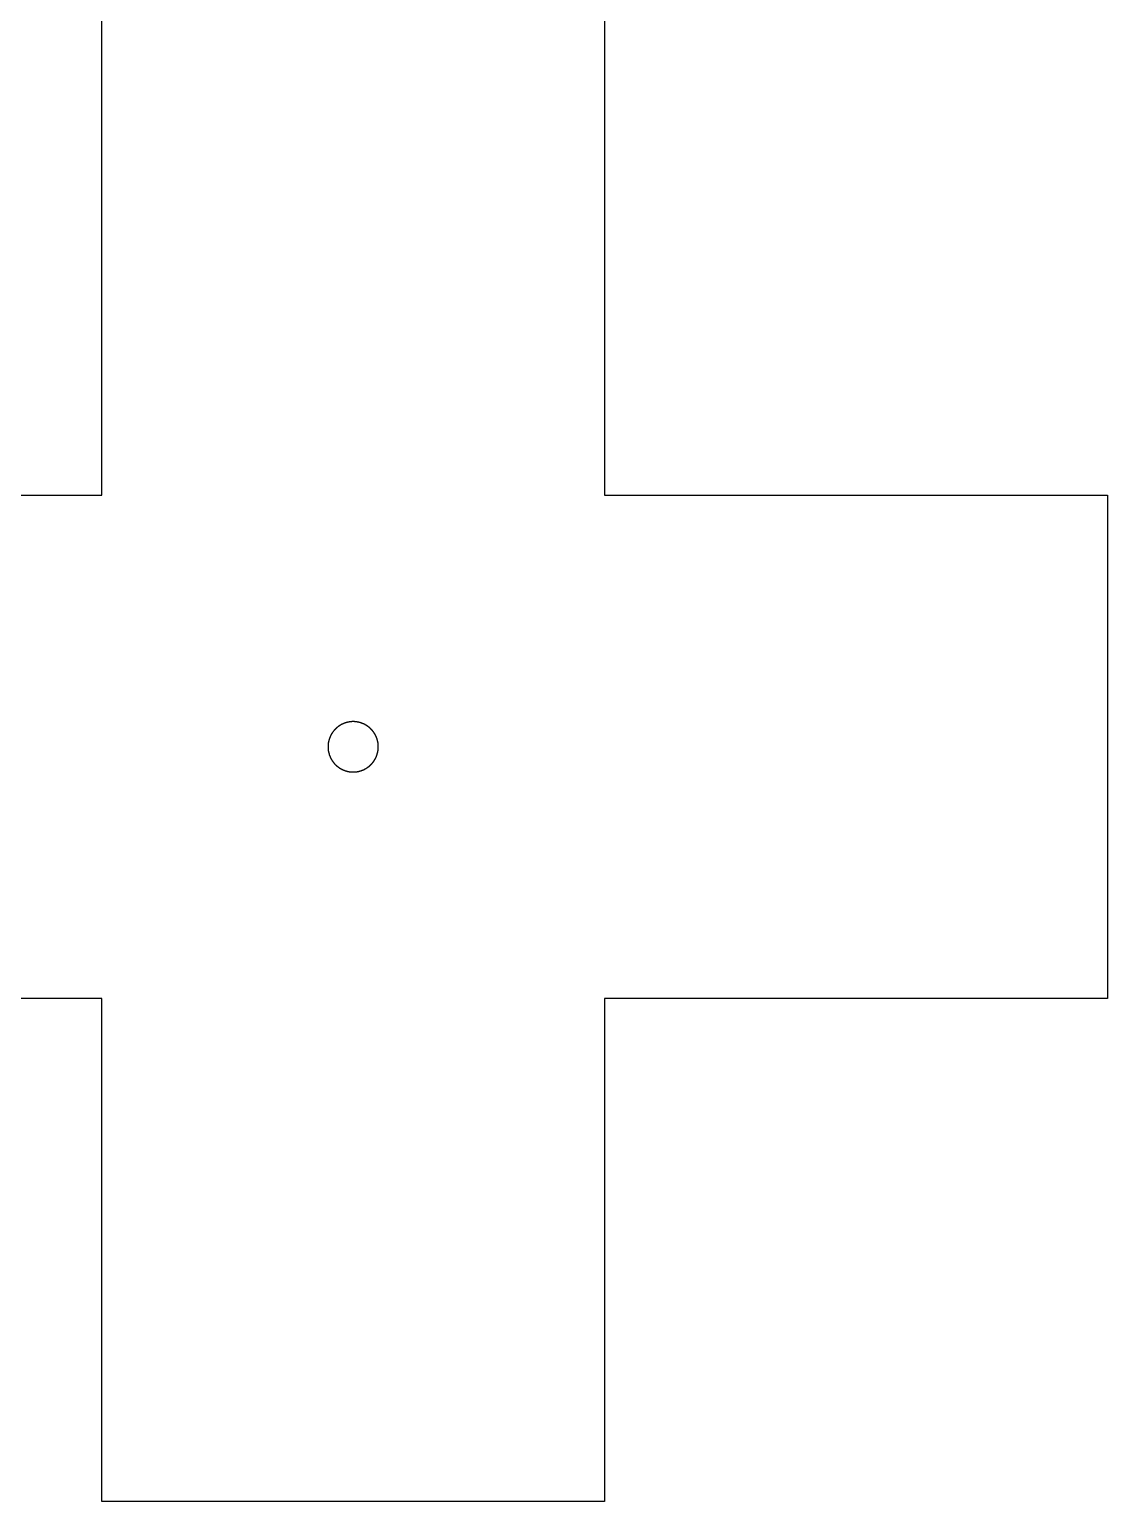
# Model space of a CAD drawing. Header units: metres. Extents: x -51 to 355, y -11 to 313.
# Drawn here: x 104.2 to 213.1, y -7.2 to 141.4 of the extents above; entities that cross this region are included whole.
import ezdxf

# ---------------------------------------------------------------- set-up
doc = ezdxf.new("R2010")
doc.units = ezdxf.units.M
doc.layers.add('body', color=10, linetype='Continuous')

msp = doc.modelspace()

# ---------------------------------------------------------------- linework, layer by layer
at = {"layer": 'body'}
for points in [[(213.14, 94.37), (213.14, 43.57), (187.74, 43.57), (162.34, 43.57), (162.34, 18.17), (162.34, -7.23), (111.54, -7.23), (111.54, 18.17), (111.54, 43.57), (86.14, 43.57), (60.74, 43.57), (60.74, 94.37), (86.14, 94.37), (111.54, 94.37), (111.54, 119.77), (111.54, 145.17)], [(162.34, 145.17), (162.34, 119.77), (162.34, 94.37), (187.74, 94.37), (213.14, 94.37)], [(134.4, 68.97), (134.4, 68.96), (134.4, 68.94), (134.4, 68.93), (134.4, 68.91), (134.4, 68.9), (134.4, 68.88), (134.4, 68.87), (134.4, 68.86), (134.4, 68.84), (134.4, 68.83), (134.4, 68.81), (134.41, 68.8), (134.41, 68.78), (134.41, 68.77), (134.41, 68.76), (134.41, 68.74), (134.41, 68.73), (134.41, 68.71), (134.41, 68.7), (134.42, 68.68), (134.42, 68.67), (134.42, 68.66), (134.42, 68.64), (134.42, 68.63), (134.42, 68.61), (134.43, 68.6), (134.43, 68.59), (134.43, 68.57), (134.43, 68.56), (134.44, 68.54), (134.44, 68.53), (134.44, 68.52), (134.44, 68.5), (134.45, 68.49), (134.45, 68.47), (134.45, 68.46), (134.45, 68.45), (134.46, 68.43), (134.46, 68.42), (134.46, 68.4), (134.47, 68.39), (134.47, 68.38), (134.47, 68.36), (134.48, 68.35), (134.48, 68.33), (134.48, 68.32), (134.49, 68.31), (134.49, 68.29), (134.5, 68.28), (134.5, 68.27), (134.5, 68.25), (134.51, 68.24), (134.51, 68.23), (134.52, 68.21), (134.52, 68.2), (134.52, 68.18), (134.53, 68.17), (134.53, 68.16), (134.54, 68.14), (134.54, 68.13), (134.55, 68.12), (134.55, 68.1), (134.56, 68.09), (134.56, 68.08), (134.57, 68.06), (134.57, 68.05), (134.58, 68.04), (134.58, 68.02), (134.59, 68.01), (134.59, 68), (134.6, 67.98), (134.6, 67.97), (134.61, 67.96), (134.62, 67.94), (134.62, 67.93), (134.63, 67.92), (134.63, 67.91), (134.64, 67.89), (134.65, 67.88), (134.65, 67.87), (134.66, 67.85), (134.66, 67.84), (134.67, 67.83), (134.68, 67.82), (134.68, 67.8), (134.69, 67.79), (134.7, 67.78), (134.7, 67.77), (134.71, 67.75), (134.72, 67.74), (134.72, 67.73), (134.73, 67.72), (134.74, 67.7), (134.74, 67.69), (134.75, 67.68), (134.76, 67.67), (134.77, 67.65), (134.77, 67.64), (134.78, 67.63), (134.79, 67.62), (134.8, 67.61), (134.8, 67.59), (134.81, 67.58), (134.82, 67.57), (134.83, 67.56), (134.84, 67.55), (134.84, 67.53), (134.85, 67.52), (134.86, 67.51), (134.87, 67.5), (134.88, 67.49), (134.89, 67.48), (134.89, 67.46), (134.9, 67.45), (134.91, 67.44), (134.92, 67.43), (134.93, 67.42), (134.94, 67.41), (134.95, 67.4), (134.95, 67.39), (134.96, 67.37), (134.97, 67.36), (134.98, 67.35), (134.99, 67.34), (135, 67.33), (135.01, 67.32), (135.02, 67.31), (135.03, 67.3), (135.04, 67.29), (135.05, 67.28), (135.06, 67.27), (135.07, 67.26), (135.07, 67.24), (135.08, 67.23), (135.09, 67.22), (135.1, 67.21), (135.11, 67.2), (135.12, 67.19), (135.13, 67.18), (135.14, 67.17), (135.15, 67.16), (135.16, 67.15), (135.17, 67.14), (135.18, 67.13), (135.2, 67.12), (135.21, 67.11), (135.22, 67.1), (135.23, 67.09), (135.24, 67.08), (135.25, 67.08), (135.26, 67.07), (135.27, 67.06), (135.28, 67.05), (135.29, 67.04), (135.3, 67.03), (135.31, 67.02), (135.32, 67.01), (135.33, 67), (135.35, 66.99), (135.36, 66.98), (135.37, 66.97), (135.38, 66.97), (135.39, 66.96), (135.4, 66.95), (135.41, 66.94), (135.42, 66.93), (135.44, 66.92), (135.45, 66.91), (135.46, 66.91), (135.47, 66.9), (135.48, 66.89), (135.49, 66.88), (135.51, 66.87), (135.52, 66.86), (135.53, 66.86), (135.54, 66.85), (135.55, 66.84), (135.57, 66.83), (135.58, 66.83), (135.59, 66.82), (135.6, 66.81), (135.61, 66.8), (135.63, 66.8), (135.64, 66.79), (135.65, 66.78), (135.66, 66.77), (135.67, 66.77), (135.69, 66.76), (135.7, 66.75), (135.71, 66.75), (135.72, 66.74), (135.74, 66.73), (135.75, 66.73), (135.76, 66.72), (135.77, 66.71), (135.79, 66.71), (135.8, 66.7), (135.81, 66.69), (135.83, 66.69), (135.84, 66.68), (135.85, 66.67), (135.86, 66.67), (135.88, 66.66), (135.89, 66.66), (135.9, 66.65), (135.92, 66.64), (135.93, 66.64), (135.94, 66.63), (135.96, 66.63), (135.97, 66.62), (135.98, 66.62), (136, 66.61), (136.01, 66.61), (136.02, 66.6), (136.03, 66.6), (136.05, 66.59), (136.06, 66.59), (136.07, 66.58), (136.09, 66.58), (136.1, 66.57), (136.12, 66.57), (136.13, 66.56), (136.14, 66.56), (136.16, 66.55), (136.17, 66.55), (136.18, 66.54), (136.2, 66.54), (136.21, 66.54), (136.22, 66.53), (136.24, 66.53), (136.25, 66.52), (136.27, 66.52), (136.28, 66.52), (136.29, 66.51), (136.31, 66.51), (136.32, 66.51), (136.33, 66.5), (136.35, 66.5), (136.36, 66.5), (136.38, 66.49), (136.39, 66.49), (136.4, 66.49), (136.42, 66.48), (136.43, 66.48), (136.45, 66.48), (136.46, 66.48), (136.47, 66.47), (136.49, 66.47), (136.5, 66.47), (136.52, 66.47), (136.53, 66.46), (136.54, 66.46), (136.56, 66.46), (136.57, 66.46), (136.59, 66.45), (136.6, 66.45), (136.61, 66.45), (136.63, 66.45), (136.64, 66.45), (136.66, 66.45), (136.67, 66.44), (136.68, 66.44), (136.7, 66.44), (136.71, 66.44), (136.73, 66.44), (136.74, 66.44), (136.76, 66.44), (136.77, 66.44), (136.78, 66.43), (136.8, 66.43), (136.81, 66.43), (136.83, 66.43), (136.84, 66.43), (136.86, 66.43), (136.87, 66.43), (136.88, 66.43), (136.9, 66.43), (136.91, 66.43), (136.93, 66.43), (136.94, 66.43), (136.96, 66.43), (136.97, 66.43), (136.98, 66.43), (137, 66.43), (137.01, 66.43), (137.03, 66.43), (137.04, 66.43), (137.06, 66.43), (137.07, 66.43), (137.08, 66.43), (137.1, 66.43), (137.11, 66.44), (137.13, 66.44), (137.14, 66.44), (137.15, 66.44), (137.17, 66.44), (137.18, 66.44), (137.2, 66.44), (137.21, 66.44), (137.23, 66.45), (137.24, 66.45), (137.25, 66.45), (137.27, 66.45), (137.28, 66.45), (137.3, 66.45), (137.31, 66.46), (137.32, 66.46), (137.34, 66.46), (137.35, 66.46), (137.37, 66.47), (137.38, 66.47), (137.39, 66.47), (137.41, 66.47), (137.42, 66.48), (137.44, 66.48), (137.45, 66.48), (137.46, 66.48), (137.48, 66.49), (137.49, 66.49), (137.51, 66.49), (137.52, 66.5), (137.53, 66.5), (137.55, 66.5), (137.56, 66.51), (137.58, 66.51), (137.59, 66.51), (137.6, 66.52), (137.62, 66.52), (137.63, 66.53), (137.64, 66.53), (137.66, 66.53), (137.67, 66.54), (137.69, 66.54), (137.7, 66.55), (137.71, 66.55), (137.73, 66.55), (137.74, 66.56), (137.75, 66.56), (137.77, 66.57), (137.78, 66.57), (137.79, 66.58), (137.81, 66.58), (137.82, 66.59), (137.83, 66.59), (137.85, 66.6), (137.86, 66.6), (137.87, 66.61), (137.89, 66.61), (137.9, 66.62), (137.91, 66.62), (137.93, 66.63), (137.94, 66.63), (137.95, 66.64), (137.97, 66.65), (137.98, 66.65), (137.99, 66.66), (138, 66.66), (138.02, 66.67), (138.03, 66.68), (138.04, 66.68), (138.06, 66.69), (138.07, 66.69), (138.08, 66.7), (138.09, 66.71), (138.11, 66.71), (138.12, 66.72), (138.13, 66.73), (138.14, 66.73), (138.16, 66.74), (138.17, 66.75), (138.18, 66.75), (138.19, 66.76), (138.21, 66.77), (138.22, 66.78), (138.23, 66.78), (138.24, 66.79), (138.26, 66.8), (138.27, 66.8), (138.28, 66.81), (138.29, 66.82), (138.3, 66.83), (138.32, 66.84), (138.33, 66.84), (138.34, 66.85), (138.35, 66.86), (138.36, 66.87), (138.38, 66.87), (138.39, 66.88), (138.4, 66.89), (138.41, 66.9), (138.42, 66.91), (138.43, 66.92), (138.45, 66.92), (138.46, 66.93), (138.47, 66.94), (138.48, 66.95), (138.49, 66.96), (138.5, 66.97), (138.51, 66.98), (138.52, 66.99), (138.54, 66.99), (138.55, 67), (138.56, 67.01), (138.57, 67.02), (138.58, 67.03), (138.59, 67.04), (138.6, 67.05), (138.61, 67.06), (138.62, 67.07), (138.63, 67.08), (138.64, 67.09), (138.65, 67.1), (138.67, 67.11), (138.68, 67.12), (138.69, 67.13), (138.7, 67.14), (138.71, 67.15), (138.72, 67.16), (138.73, 67.17), (138.74, 67.18), (138.75, 67.19), (138.76, 67.2), (138.77, 67.21), (138.78, 67.22), (138.79, 67.23), (138.8, 67.24), (138.81, 67.25), (138.82, 67.26), (138.83, 67.27), (138.84, 67.28), (138.84, 67.29), (138.85, 67.3), (138.86, 67.31), (138.87, 67.32), (138.88, 67.33), (138.89, 67.34), (138.9, 67.35), (138.91, 67.37), (138.92, 67.38), (138.93, 67.39), (138.94, 67.4), (138.94, 67.41), (138.95, 67.42), (138.96, 67.43), (138.97, 67.44), (138.98, 67.46), (138.99, 67.47), (139, 67.48), (139, 67.49), (139.01, 67.5), (139.02, 67.51), (139.03, 67.53), (139.04, 67.54), (139.04, 67.55), (139.05, 67.56), (139.06, 67.57), (139.07, 67.58), (139.08, 67.6), (139.08, 67.61), (139.09, 67.62), (139.1, 67.63), (139.11, 67.64), (139.11, 67.66), (139.12, 67.67), (139.13, 67.68), (139.14, 67.69), (139.14, 67.71), (139.15, 67.72), (139.16, 67.73), (139.16, 67.74), (139.17, 67.76), (139.18, 67.77), (139.18, 67.78), (139.19, 67.79), (139.2, 67.81), (139.2, 67.82), (139.21, 67.83), (139.22, 67.84), (139.22, 67.86), (139.23, 67.87), (139.24, 67.88), (139.24, 67.9), (139.25, 67.91), (139.25, 67.92), (139.26, 67.93), (139.26, 67.95), (139.27, 67.96), (139.28, 67.97), (139.28, 67.99), (139.29, 68), (139.29, 68.01), (139.3, 68.03), (139.3, 68.04), (139.31, 68.05), (139.31, 68.07), (139.32, 68.08), (139.32, 68.09), (139.33, 68.11), (139.33, 68.12), (139.34, 68.13), (139.34, 68.15), (139.35, 68.16), (139.35, 68.17), (139.36, 68.19), (139.36, 68.2), (139.36, 68.21), (139.37, 68.23), (139.37, 68.24), (139.38, 68.26), (139.38, 68.27), (139.38, 68.28), (139.39, 68.3), (139.39, 68.31), (139.4, 68.32), (139.4, 68.34), (139.4, 68.35), (139.41, 68.37), (139.41, 68.38), (139.41, 68.39), (139.42, 68.41), (139.42, 68.42), (139.42, 68.43), (139.43, 68.45), (139.43, 68.46), (139.43, 68.48), (139.43, 68.49), (139.44, 68.5), (139.44, 68.52), (139.44, 68.53), (139.44, 68.55), (139.45, 68.56), (139.45, 68.58), (139.45, 68.59), (139.45, 68.6), (139.46, 68.62), (139.46, 68.63), (139.46, 68.65), (139.46, 68.66), (139.46, 68.67), (139.46, 68.69), (139.47, 68.7), (139.47, 68.72), (139.47, 68.73), (139.47, 68.74), (139.47, 68.76), (139.47, 68.77), (139.47, 68.79), (139.47, 68.8), (139.47, 68.82), (139.48, 68.83), (139.48, 68.84), (139.48, 68.86), (139.48, 68.87), (139.48, 68.89), (139.48, 68.9), (139.48, 68.92), (139.48, 68.93), (139.48, 68.94), (139.48, 68.96), (139.48, 68.97), (139.48, 68.99), (139.48, 69), (139.48, 69.02), (139.48, 69.03), (139.48, 69.04), (139.48, 69.06), (139.48, 69.07), (139.48, 69.09), (139.48, 69.1), (139.48, 69.12), (139.47, 69.13), (139.47, 69.14), (139.47, 69.16), (139.47, 69.17), (139.47, 69.19), (139.47, 69.2), (139.47, 69.21), (139.47, 69.23), (139.46, 69.24), (139.46, 69.26), (139.46, 69.27), (139.46, 69.29), (139.46, 69.3), (139.46, 69.31), (139.45, 69.33), (139.45, 69.34), (139.45, 69.36), (139.45, 69.37), (139.45, 69.38), (139.44, 69.4), (139.44, 69.41), (139.44, 69.43), (139.44, 69.44), (139.43, 69.45), (139.43, 69.47), (139.43, 69.48), (139.42, 69.5), (139.42, 69.51), (139.42, 69.52), (139.42, 69.54), (139.41, 69.55), (139.41, 69.57), (139.41, 69.58), (139.4, 69.59), (139.4, 69.61), (139.39, 69.62), (139.39, 69.63), (139.39, 69.65), (139.38, 69.66), (139.38, 69.68), (139.38, 69.69), (139.37, 69.7), (139.37, 69.72), (139.36, 69.73), (139.36, 69.74), (139.35, 69.76), (139.35, 69.77), (139.35, 69.78), (139.34, 69.8), (139.34, 69.81), (139.33, 69.83), (139.33, 69.84), (139.32, 69.85), (139.32, 69.87), (139.31, 69.88), (139.31, 69.89), (139.3, 69.91), (139.3, 69.92), (139.29, 69.93), (139.28, 69.94), (139.28, 69.96), (139.27, 69.97), (139.27, 69.98), (139.26, 70), (139.26, 70.01), (139.25, 70.02), (139.24, 70.04), (139.24, 70.05), (139.23, 70.06), (139.23, 70.07), (139.22, 70.09), (139.21, 70.1), (139.21, 70.11), (139.2, 70.13), (139.19, 70.14), (139.19, 70.15), (139.18, 70.16), (139.17, 70.18), (139.17, 70.19), (139.16, 70.2), (139.15, 70.21), (139.15, 70.23), (139.14, 70.24), (139.13, 70.25), (139.13, 70.26), (139.12, 70.28), (139.11, 70.29), (139.1, 70.3), (139.1, 70.31), (139.09, 70.32), (139.08, 70.34), (139.07, 70.35), (139.07, 70.36), (139.06, 70.37), (139.05, 70.38), (139.04, 70.4), (139.03, 70.41), (139.03, 70.42), (139.02, 70.43), (139.01, 70.44), (139, 70.45), (138.99, 70.47), (138.98, 70.48), (138.98, 70.49), (138.97, 70.5), (138.96, 70.51), (138.95, 70.52), (138.94, 70.53), (138.93, 70.54), (138.92, 70.56), (138.91, 70.57), (138.91, 70.58), (138.9, 70.59), (138.89, 70.6), (138.88, 70.61), (138.87, 70.62), (138.86, 70.63), (138.85, 70.64), (138.84, 70.65), (138.83, 70.66), (138.82, 70.68), (138.81, 70.69), (138.8, 70.7), (138.79, 70.71), (138.78, 70.72), (138.77, 70.73), (138.76, 70.74), (138.75, 70.75), (138.74, 70.76), (138.73, 70.77), (138.72, 70.78), (138.71, 70.79), (138.7, 70.8), (138.69, 70.81), (138.68, 70.82), (138.67, 70.83), (138.66, 70.84), (138.65, 70.85), (138.64, 70.86), (138.63, 70.87), (138.62, 70.88), (138.61, 70.88), (138.6, 70.89), (138.59, 70.9), (138.58, 70.91), (138.56, 70.92), (138.55, 70.93), (138.54, 70.94), (138.53, 70.95), (138.52, 70.96), (138.51, 70.97), (138.5, 70.98), (138.49, 70.98), (138.48, 70.99), (138.46, 71), (138.45, 71.01), (138.44, 71.02), (138.43, 71.03), (138.42, 71.04), (138.41, 71.04), (138.39, 71.05), (138.38, 71.06), (138.37, 71.07), (138.36, 71.08), (138.35, 71.08), (138.34, 71.09), (138.32, 71.1), (138.31, 71.11), (138.3, 71.11), (138.29, 71.12), (138.28, 71.13), (138.26, 71.14), (138.25, 71.14), (138.24, 71.15), (138.23, 71.16), (138.21, 71.17), (138.2, 71.17), (138.19, 71.18), (138.18, 71.19), (138.16, 71.19), (138.15, 71.2), (138.14, 71.21), (138.13, 71.21), (138.11, 71.22), (138.1, 71.23), (138.09, 71.23), (138.08, 71.24), (138.06, 71.25), (138.05, 71.25), (138.04, 71.26), (138.03, 71.27), (138.01, 71.27), (138, 71.28), (137.99, 71.28), (137.97, 71.29), (137.96, 71.3), (137.95, 71.3), (137.93, 71.31), (137.92, 71.31), (137.91, 71.32), (137.89, 71.32), (137.88, 71.33), (137.87, 71.33), (137.85, 71.34), (137.84, 71.34), (137.83, 71.35), (137.81, 71.35), (137.8, 71.36), (137.79, 71.36), (137.77, 71.37), (137.76, 71.37), (137.75, 71.38), (137.73, 71.38), (137.72, 71.39), (137.71, 71.39), (137.69, 71.4), (137.68, 71.4), (137.67, 71.4), (137.65, 71.41), (137.64, 71.41), (137.62, 71.42), (137.61, 71.42), (137.6, 71.42), (137.58, 71.43), (137.57, 71.43), (137.56, 71.43), (137.54, 71.44), (137.53, 71.44), (137.51, 71.44), (137.5, 71.45), (137.49, 71.45), (137.47, 71.45), (137.46, 71.46), (137.44, 71.46), (137.43, 71.46), (137.42, 71.46), (137.4, 71.47), (137.39, 71.47), (137.37, 71.47), (137.36, 71.47), (137.35, 71.48), (137.33, 71.48), (137.32, 71.48), (137.3, 71.48), (137.29, 71.49), (137.28, 71.49), (137.26, 71.49), (137.25, 71.49), (137.23, 71.49), (137.22, 71.49), (137.21, 71.5), (137.19, 71.5), (137.18, 71.5), (137.16, 71.5), (137.15, 71.5), (137.13, 71.5), (137.12, 71.5), (137.11, 71.5), (137.09, 71.5), (137.08, 71.51), (137.06, 71.51), (137.05, 71.51), (137.03, 71.51), (137.02, 71.51), (137.01, 71.51), (136.99, 71.51), (136.98, 71.51), (136.96, 71.51), (136.95, 71.51), (136.94, 71.51), (136.92, 71.51), (136.91, 71.51), (136.89, 71.51), (136.88, 71.51), (136.86, 71.51), (136.85, 71.51), (136.84, 71.51), (136.82, 71.51), (136.81, 71.51), (136.79, 71.51), (136.78, 71.5), (136.76, 71.5), (136.75, 71.5), (136.74, 71.5), (136.72, 71.5), (136.71, 71.5), (136.69, 71.5), (136.68, 71.5), (136.66, 71.49), (136.65, 71.49), (136.64, 71.49), (136.62, 71.49), (136.61, 71.49), (136.59, 71.49), (136.58, 71.48), (136.57, 71.48), (136.55, 71.48), (136.54, 71.48), (136.52, 71.48), (136.51, 71.47), (136.5, 71.47), (136.48, 71.47), (136.47, 71.47), (136.45, 71.46), (136.44, 71.46), (136.43, 71.46), (136.41, 71.45), (136.4, 71.45), (136.38, 71.45), (136.37, 71.44), (136.36, 71.44), (136.34, 71.44), (136.33, 71.43), (136.31, 71.43), (136.3, 71.43), (136.29, 71.42), (136.27, 71.42), (136.26, 71.42), (136.25, 71.41), (136.23, 71.41), (136.22, 71.4), (136.2, 71.4), (136.19, 71.4), (136.18, 71.39), (136.16, 71.39), (136.15, 71.38), (136.14, 71.38), (136.12, 71.37), (136.11, 71.37), (136.1, 71.37), (136.08, 71.36), (136.07, 71.36), (136.06, 71.35), (136.04, 71.35), (136.03, 71.34), (136.02, 71.34), (136, 71.33), (135.99, 71.33), (135.98, 71.32), (135.96, 71.31), (135.95, 71.31), (135.94, 71.3), (135.92, 71.3), (135.91, 71.29), (135.9, 71.29), (135.88, 71.28), (135.87, 71.27), (135.86, 71.27), (135.85, 71.26), (135.83, 71.26), (135.82, 71.25), (135.81, 71.24), (135.79, 71.24), (135.78, 71.23), (135.77, 71.22), (135.76, 71.22), (135.74, 71.21), (135.73, 71.2), (135.72, 71.2), (135.71, 71.19), (135.69, 71.18), (135.68, 71.18), (135.67, 71.17), (135.66, 71.16), (135.64, 71.15), (135.63, 71.15), (135.62, 71.14), (135.61, 71.13), (135.6, 71.13), (135.58, 71.12), (135.57, 71.11), (135.56, 71.1), (135.55, 71.09), (135.54, 71.09), (135.52, 71.08), (135.51, 71.07), (135.5, 71.06), (135.49, 71.05), (135.48, 71.05), (135.47, 71.04), (135.45, 71.03), (135.44, 71.02), (135.43, 71.01), (135.42, 71), (135.41, 71), (135.4, 70.99), (135.39, 70.98), (135.37, 70.97), (135.36, 70.96), (135.35, 70.95), (135.34, 70.94), (135.33, 70.93), (135.32, 70.93), (135.31, 70.92), (135.3, 70.91), (135.29, 70.9), (135.28, 70.89), (135.26, 70.88), (135.25, 70.87), (135.24, 70.86), (135.23, 70.85), (135.22, 70.84), (135.21, 70.83), (135.2, 70.82), (135.19, 70.81), (135.18, 70.8), (135.17, 70.79), (135.16, 70.78), (135.15, 70.77), (135.14, 70.76), (135.13, 70.75), (135.12, 70.74), (135.11, 70.73), (135.1, 70.72), (135.09, 70.71), (135.08, 70.7), (135.07, 70.69), (135.06, 70.68), (135.05, 70.67), (135.04, 70.66), (135.03, 70.65), (135.02, 70.64), (135.01, 70.63), (135, 70.61), (135, 70.6), (134.99, 70.59), (134.98, 70.58), (134.97, 70.57), (134.96, 70.56), (134.95, 70.55), (134.94, 70.54), (134.93, 70.53), (134.92, 70.52), (134.92, 70.5), (134.91, 70.49), (134.9, 70.48), (134.89, 70.47), (134.88, 70.46), (134.87, 70.45), (134.86, 70.43), (134.86, 70.42), (134.85, 70.41), (134.84, 70.4), (134.83, 70.39), (134.82, 70.38), (134.82, 70.36), (134.81, 70.35), (134.8, 70.34), (134.79, 70.33), (134.79, 70.32), (134.78, 70.3), (134.77, 70.29), (134.76, 70.28), (134.76, 70.27), (134.75, 70.26), (134.74, 70.24), (134.73, 70.23), (134.73, 70.22), (134.72, 70.21), (134.71, 70.19), (134.71, 70.18), (134.7, 70.17), (134.69, 70.16), (134.69, 70.14), (134.68, 70.13), (134.67, 70.12), (134.67, 70.1), (134.66, 70.09), (134.65, 70.08), (134.65, 70.07), (134.64, 70.05), (134.64, 70.04), (134.63, 70.03), (134.62, 70.01), (134.62, 70), (134.61, 69.99), (134.61, 69.98), (134.6, 69.96), (134.6, 69.95), (134.59, 69.94), (134.59, 69.92), (134.58, 69.91), (134.57, 69.9), (134.57, 69.88), (134.56, 69.87), (134.56, 69.86), (134.55, 69.84), (134.55, 69.83), (134.54, 69.82), (134.54, 69.8), (134.54, 69.79), (134.53, 69.78), (134.53, 69.76), (134.52, 69.75), (134.52, 69.74), (134.51, 69.72), (134.51, 69.71), (134.51, 69.69), (134.5, 69.68), (134.5, 69.67), (134.49, 69.65), (134.49, 69.64), (134.49, 69.63), (134.48, 69.61), (134.48, 69.6), (134.48, 69.58), (134.47, 69.57), (134.47, 69.56), (134.47, 69.54), (134.46, 69.53), (134.46, 69.52), (134.46, 69.5), (134.45, 69.49), (134.45, 69.47), (134.45, 69.46), (134.44, 69.45), (134.44, 69.43), (134.44, 69.42), (134.44, 69.4), (134.43, 69.39), (134.43, 69.38), (134.43, 69.36), (134.43, 69.35), (134.43, 69.33), (134.42, 69.32), (134.42, 69.3), (134.42, 69.29), (134.42, 69.28), (134.42, 69.26), (134.41, 69.25), (134.41, 69.23), (134.41, 69.22), (134.41, 69.21), (134.41, 69.19), (134.41, 69.18), (134.41, 69.16), (134.41, 69.15), (134.4, 69.13), (134.4, 69.12), (134.4, 69.11), (134.4, 69.09), (134.4, 69.08), (134.4, 69.06), (134.4, 69.05), (134.4, 69.03), (134.4, 69.02), (134.4, 69.01), (134.4, 68.99), (134.4, 68.98), (134.4, 68.97)]]:
    msp.add_lwpolyline(points, dxfattribs=at)

doc.saveas('drawing.dxf')
